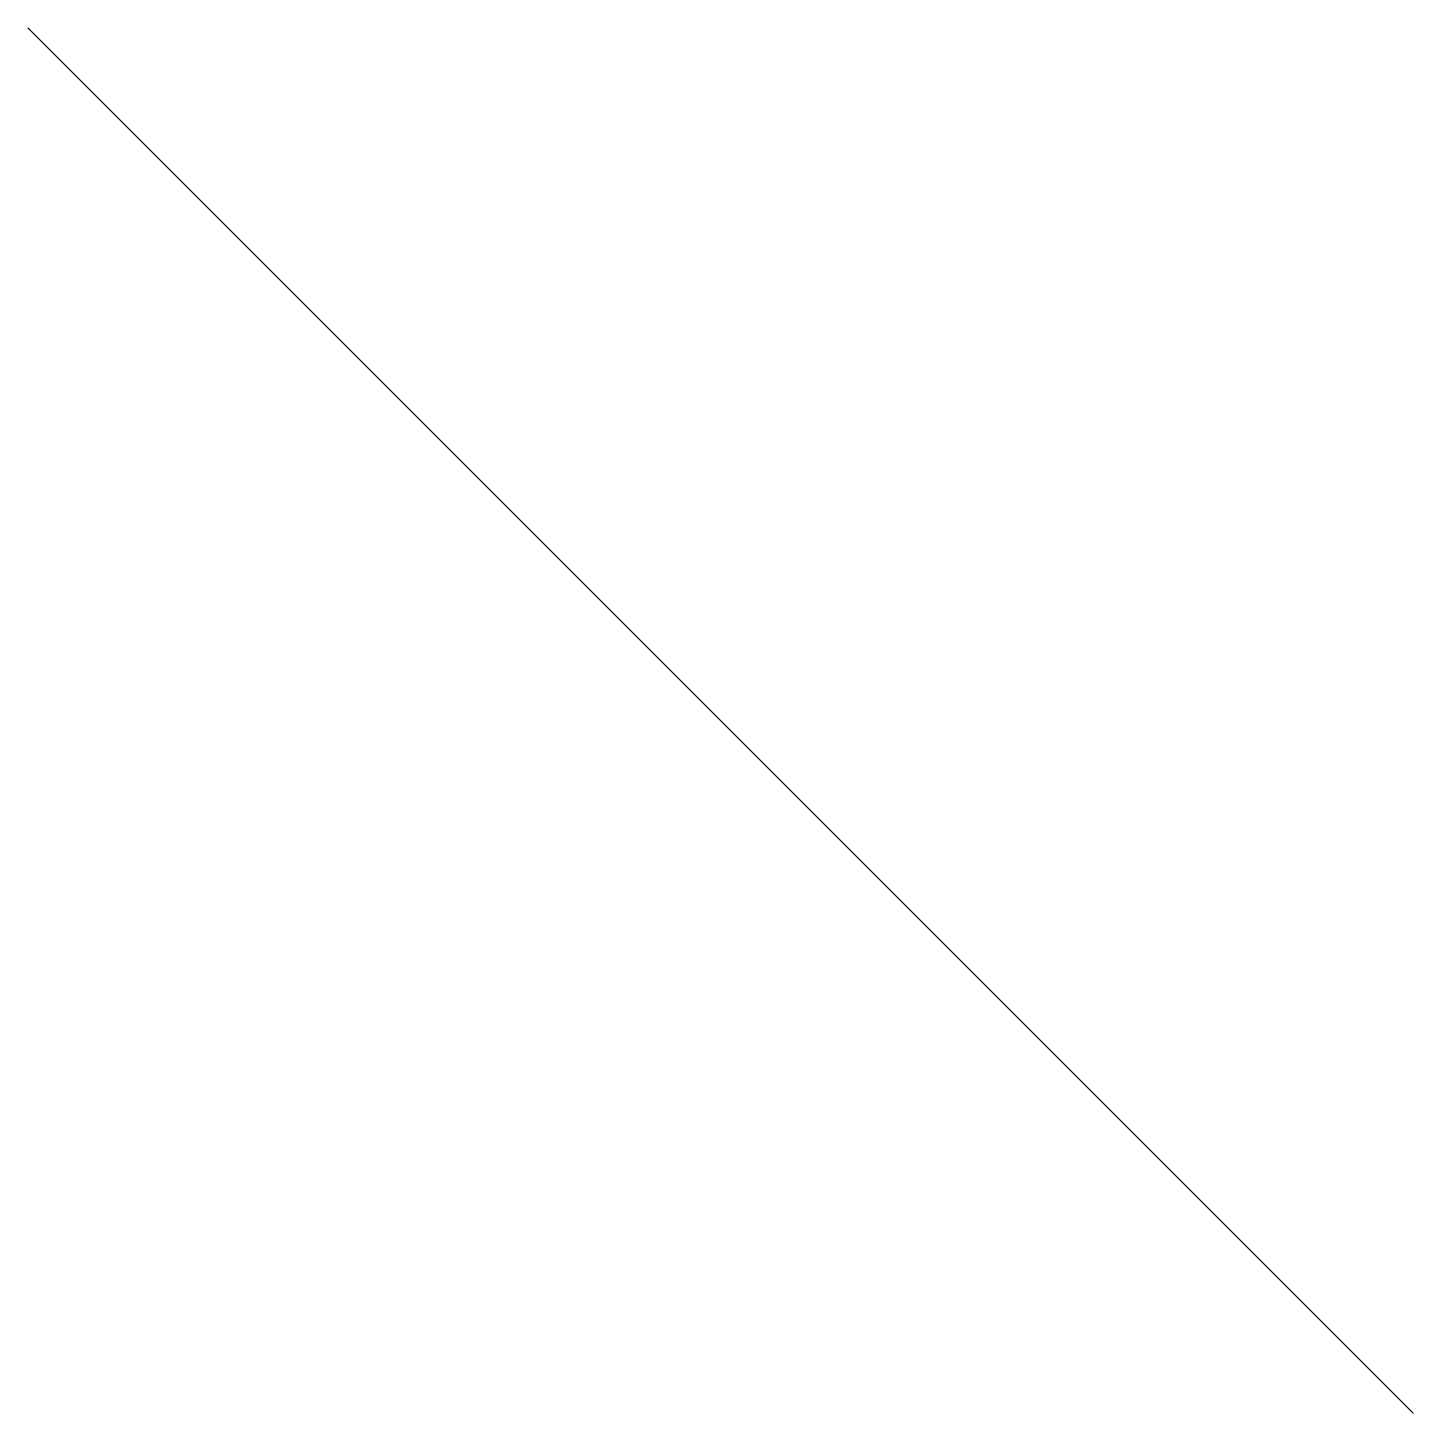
# Model space of a CAD drawing. Header units: millimetres. Extents: x -53 to 53, y -53 to 53.
import ezdxf

# ---------------------------------------------------------------- set-up
doc = ezdxf.new("R2010")
doc.units = ezdxf.units.MM

msp = doc.modelspace()

# ---------------------------------------------------------------- linework, layer by layer
at = {"color": 0, "linetype": 'ByBlock', "lineweight": -2}
msp.add_line((-53.03, 53.03), (53.03, -53.03), dxfattribs=at)

doc.saveas('drawing.dxf')
